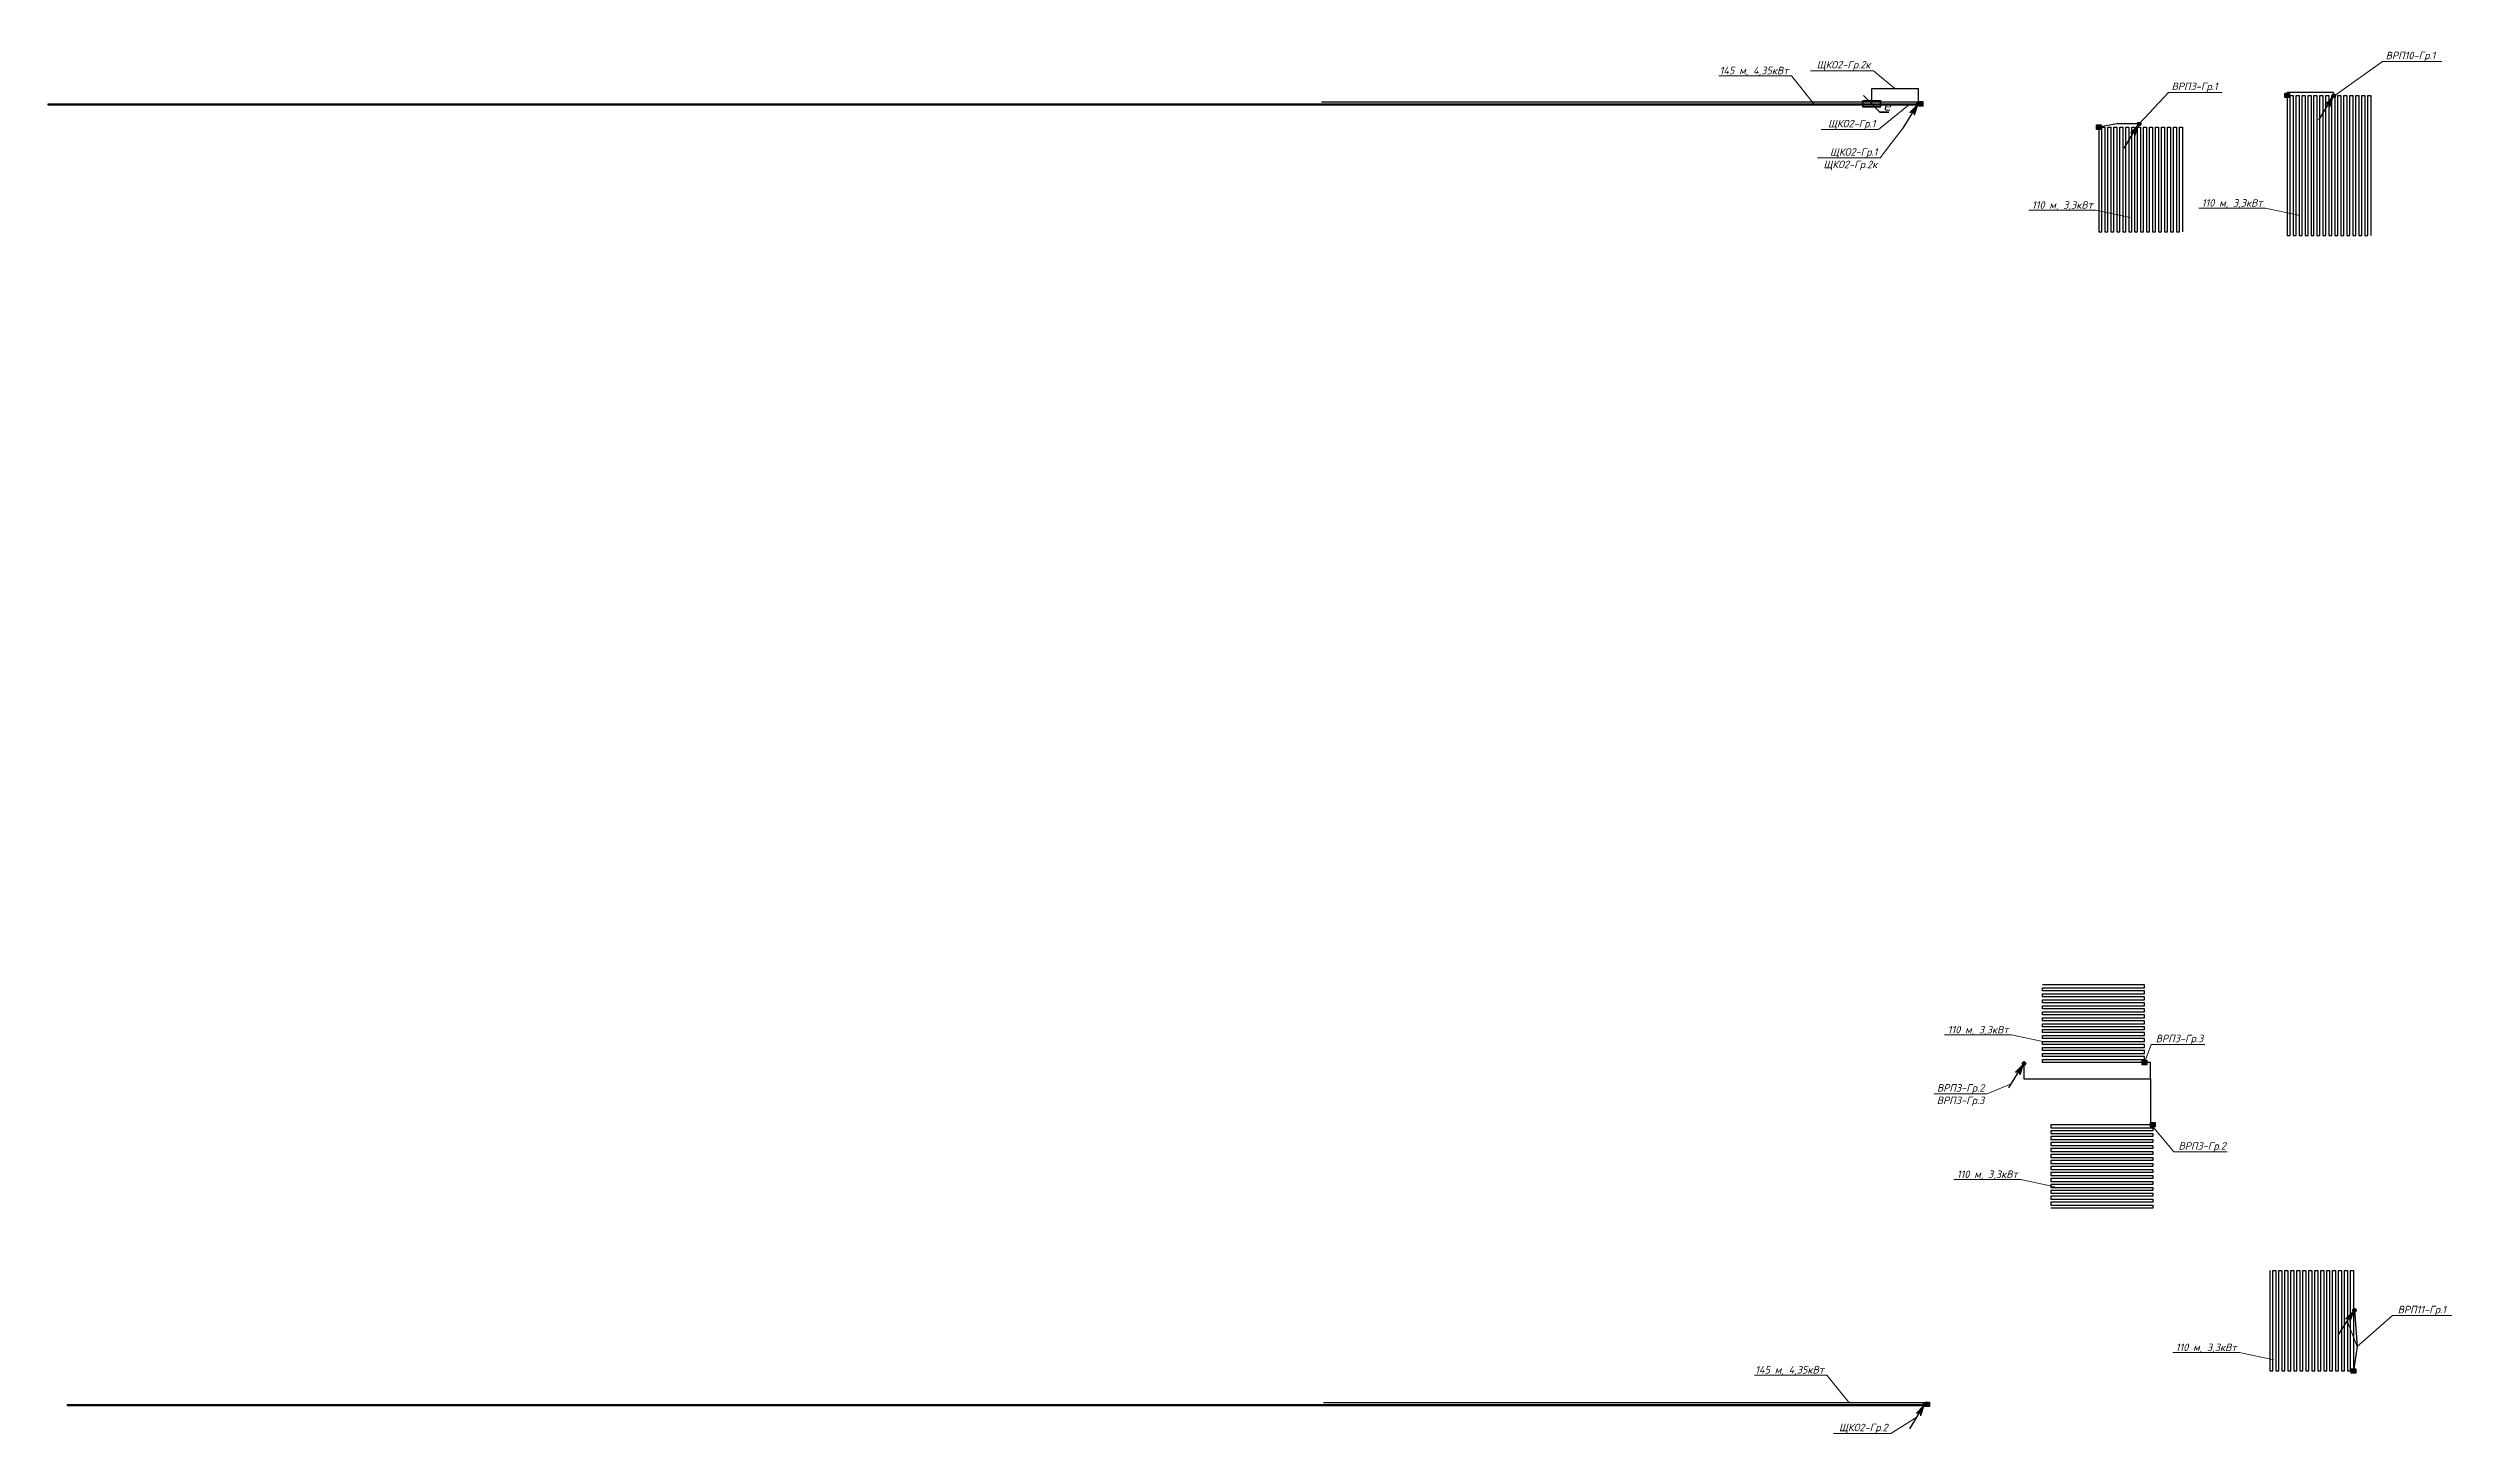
# Model space of a CAD drawing. Header units: millimetres. Extents: x 128978 to 991105, y 88203 to 186654.
# Drawn here: x 841120 to 921656, y 89643 to 136136 of the extents above; entities that cross this region are included whole.
import ezdxf
from ezdxf import colors
from ezdxf.entities.mleader import LeaderData, LeaderLine
from ezdxf.math import Vec2, Vec3

# ---------------------------------------------------------------- set-up
doc = ezdxf.new("R2010")
doc.units = ezdxf.units.MM
for name, color, linetype, lineweight in [('E_В лотку', 5, 'Kabl_in_Lotok', 30), ('E_Обладнання', 3, 'Continuous', 35), ('E_Позначення', 7, 'Continuous', 15), ('E_Розп. мережі', 5, 'Continuous', 30), ('Кабельний обігрів труб', 220, 'Continuous', 30)]:
    doc.layers.add(name, color=color, linetype=linetype, lineweight=lineweight)
doc.styles.add('GOST 2.304', font='isocpeui.ttf')
doc.styles.add('ГОСТ 2.304', font='isocpeui.ttf')
doc.linetypes.add('Kabl_in_Lotok', pattern='A,10,[130,ltypeshp.shx,S=1,R=0,X=0,Y=0],1,[130,ltypeshp.shx,S=1,R=90,X=0,Y=-1],1,[130,ltypeshp.shx,S=1,R=0,X=0,Y=0],10', length=22)

# ---------------------------------------------------------------- blocks, each defined once
blk = doc.blocks.new('*U197')
at = {"lineweight": -2}
h = blk.add_hatch(color=0, dxfattribs=at)
edge = h.paths.add_edge_path()
edge.add_arc((0.1, 0), 1.28, 0, 360)
h = blk.add_hatch(color=0, dxfattribs=at)
h.paths.add_polyline_path([(-0.5, -0.7), (-5.3, -6.2), (-2.9, -5.2)])
h.paths.add_polyline_path([(-0.5, -0.7), (-2.9, -5.2), (-2.4, -7.8)])
at = {"color": 0, "lineweight": -2}
for p, q in [((-9.2, -16.8), (-0.5, -0.7)), ((-0.5, -0.7), (-5.3, -6.2)), ((-5.3, -6.2), (-2.9, -5.2)), ((-2.9, -5.2), (-2.4, -7.8)), ((-0.5, -0.7), (-2.4, -7.8))]:
    blk.add_line(p, q, dxfattribs=at)
at = {"lineweight": -2}
for p, q in [((-0.5, -0.7), (-5.3, -6.2)), ((-5.3, -6.2), (-2.9, -5.2)), ((-2.9, -5.2), (-2.4, -7.8)), ((-0.5, -0.7), (-2.4, -7.8))]:
    blk.add_line(p, q, dxfattribs=at)
at = {"color": 0, "lineweight": -2}
blk.add_circle((0.1, 0), 1.24, dxfattribs=at)
blk = doc.blocks.new('_None')
blk = doc.blocks.new('РК')
at = {"layer": 'Кабельний обігрів труб'}
h = blk.add_hatch(color=70, dxfattribs=at)
h.dxf.hatch_style = 1
h.paths.add_polyline_path([(75, 75), (-75, 75), (-75, -75), (75, -75)])
at = {"layer": 'Кабельний обігрів труб', "color": 70}
blk.add_lwpolyline([(-75, 75), (75, 75), (75, -75), (-75, -75)], close=True, dxfattribs=at)
blk = doc.blocks.new('Датчик вологості')
at = {"color": 0}
blk.add_lwpolyline([(-300, 100), (-300, -100), (300, -100), (300, 100)], close=True, dxfattribs=at)
for points in [[(276, -276), (-276, 276)], [(276, -276), (576, -276)]]:
    blk.add_lwpolyline(points, dxfattribs=at)
at = {"color": 0, "insert": (386, 119), "char_height": 350, "width": 21827.59, "attachment_point": 1, "style": 'GOST 2.304'}
blk.add_mtext('e', dxfattribs=at)

msp = doc.modelspace()

# ---------------------------------------------------------------- block references
at = {"layer": 'E_В лотку', "xscale": 50.00000000000003, "yscale": 50.00000000000003, "zscale": 50.00000000000003, "rotation": 357.0874877686715}
for p in [(911174.4, 133591.5), (903994.3, 90666.9)]:
    msp.add_blockref('*U197', p, dxfattribs=at)
at = {"layer": 'E_Розп. мережі', "xscale": 50.00000000000002, "yscale": 50.00000000000002, "zscale": 50.00000000000002, "rotation": 355.953213338055}
msp.add_blockref('*U197', (918383.7, 93825.5), dxfattribs=at)
at = {"layer": 'Кабельний обігрів труб', "color": 40}
for p in [(916135.2, 134550.2), (909827.1, 133485.4), (911357, 102129.3), (911634.5, 100042.9), (918360.3, 91789.5)]:
    msp.add_blockref('РК', p, dxfattribs=at)

# ---------------------------------------------------------------- leaders
at = {"layer": 'E_Позначення'}
ml = msp.add_multileader_mtext('Standard', dxfattribs=at)
ml.set_content('ЩКО2-Гр.1', color=256, style='ГОСТ 2.304')
ml.set_leader_properties(color=256, linetype='ByLayer', lineweight=-1)
ml.set_arrow_properties(name='NONE')
ml.build(insert=Vec2(0, 0))
ml.multileader.update_dxf_attribs({"has_dogleg": 0, "text_left_attachment_type": 6, "text_right_attachment_type": 6, "dogleg_length": 0, "arrow_head_size": 1})
ctx = ml.context
ctx.base_point, ctx.char_height, ctx.arrow_head_size, ctx.landing_gap_size, ctx.plane_origin = Vec3(900570.6, 133402.1), 250, 1, 100, Vec3(924510, 132295.5)
ctx.left_attachment, ctx.right_attachment, ctx.text_align_type = 6, 6, 2
notes = []
notes.append((ctx, [(1, (1, 1, 0), (902440.7, 133402.1), (-1, 0), 0, [(0, [(903510.7, 134267.4)], 0, [])])]))
ctx.mtext.insert, ctx.mtext.alignment, ctx.mtext.flow_direction = Vec3(902340.7, 133727.1), 3, 5
ctx.mtext.has_bg_fill, ctx.mtext.bg_color, ctx.mtext.bg_scale_factor, ctx.mtext.bg_transparency, ctx.mtext.use_window_bg_color = 1, -1027028792, 1.5, 0, 1
ml = msp.add_multileader_mtext('Standard', dxfattribs=at)
ml.set_content('110 м, 3,3кВт', color=256, style='ГОСТ 2.304')
ml.set_leader_properties(color=256, linetype='ByLayer', lineweight=-1)
ml.set_arrow_properties(name='NONE')
ml.build(insert=Vec2(0, 0))
ml.multileader.update_dxf_attribs({"has_dogleg": 0, "text_left_attachment_type": 6, "text_right_attachment_type": 6, "dogleg_length": 0, "arrow_head_size": 1})
ctx = ml.context
ctx.base_point, ctx.char_height, ctx.arrow_head_size, ctx.landing_gap_size, ctx.plane_origin = Vec3(913115.4, 130769.3), 250, 1, 100, Vec3(937283.2, 128477)
ctx.left_attachment, ctx.right_attachment, ctx.text_align_type = 6, 6, 2
notes.append((ctx, [(1, (1, 1, 0), (915413.5, 130769.3), (-1, 0), 0, [(0, [(916559.7, 130523.6)], 0, [])])]))
ctx.mtext.insert, ctx.mtext.alignment, ctx.mtext.flow_direction = Vec3(915313.5, 131069.3), 3, 5
ctx.mtext.has_bg_fill, ctx.mtext.bg_color, ctx.mtext.bg_scale_factor, ctx.mtext.bg_transparency, ctx.mtext.use_window_bg_color = 1, -1027028792, 1.5, 0, 1
ml = msp.add_multileader_mtext('Standard', dxfattribs=at)
ml.set_content('110 м, 3,3кВт', color=256, style='ГОСТ 2.304')
ml.set_leader_properties(color=256, linetype='ByLayer', lineweight=-1)
ml.set_arrow_properties(name='NONE')
ml.build(insert=Vec2(0, 0))
ml.multileader.update_dxf_attribs({"has_dogleg": 0, "text_left_attachment_type": 6, "text_right_attachment_type": 6, "dogleg_length": 0, "arrow_head_size": 1})
ctx = ml.context
ctx.base_point, ctx.char_height, ctx.arrow_head_size, ctx.landing_gap_size, ctx.plane_origin = Vec3(904603.3, 103052.1), 250, 1, 100, Vec3(928771.1, 100759.8)
ctx.left_attachment, ctx.right_attachment, ctx.text_align_type = 6, 6, 2
notes.append((ctx, [(1, (1, 1, 0), (906901.4, 103052.1), (-1, 0), 0, [(0, [(908047.6, 102806.4)], 0, [])])]))
ctx.mtext.insert, ctx.mtext.alignment, ctx.mtext.flow_direction = Vec3(906801.4, 103352.1), 3, 5
ctx.mtext.has_bg_fill, ctx.mtext.bg_color, ctx.mtext.bg_scale_factor, ctx.mtext.bg_transparency, ctx.mtext.use_window_bg_color = 1, -1027028792, 1.5, 0, 1
ml = msp.add_multileader_mtext('Standard', dxfattribs=at)
ml.set_content('ВРП3-Гр.2\\PВРП3-Гр.3', color=256, style='ГОСТ 2.304')
ml.set_leader_properties(color=256, linetype='ByLayer', lineweight=-1)
ml.set_arrow_properties(name='NONE')
ml.build(insert=Vec2(0, 0))
ml.multileader.update_dxf_attribs({"has_dogleg": 0, "text_left_attachment_type": 6, "text_right_attachment_type": 6, "dogleg_length": 0, "arrow_head_size": 1})
ctx = ml.context
ctx.base_point, ctx.char_height, ctx.arrow_head_size, ctx.landing_gap_size, ctx.plane_origin = Vec3(904242.6, 101077.1), 250, 1, 100, Vec3(929026.5, 100089.1)
ctx.left_attachment, ctx.right_attachment, ctx.text_align_type = 6, 6, 2
notes.append((ctx, [(1, (1, 1, 0), (906090.9, 101077.1), (-1, 0), 0, [(0, [(906895.2, 101416.5)], 0, [])])]))
ctx.mtext.insert, ctx.mtext.alignment, ctx.mtext.flow_direction = Vec3(905990.9, 101402.1), 3, 5
ctx.mtext.has_bg_fill, ctx.mtext.bg_color, ctx.mtext.bg_scale_factor, ctx.mtext.bg_transparency, ctx.mtext.use_window_bg_color = 1, -1027028792, 1.5, 0, 1
ml = msp.add_multileader_mtext('Standard', dxfattribs=at)
ml.set_content('110 м, 3,3кВт', color=256, style='ГОСТ 2.304')
ml.set_leader_properties(color=256, linetype='ByLayer', lineweight=-1)
ml.set_arrow_properties(name='NONE')
ml.build(insert=Vec2(0, 0))
ml.multileader.update_dxf_attribs({"has_dogleg": 0, "text_left_attachment_type": 6, "text_right_attachment_type": 6, "dogleg_length": 0, "arrow_head_size": 1})
ctx = ml.context
ctx.base_point, ctx.char_height, ctx.arrow_head_size, ctx.landing_gap_size, ctx.plane_origin = Vec3(904910.5, 98208), 250, 1, 100, Vec3(929078.3, 95915.7)
ctx.left_attachment, ctx.right_attachment, ctx.text_align_type = 6, 6, 2
notes.append((ctx, [(1, (1, 1, 0), (907208.6, 98208), (-1, 0), 0, [(0, [(908354.8, 97962.4)], 0, [])])]))
ctx.mtext.insert, ctx.mtext.alignment, ctx.mtext.flow_direction = Vec3(907108.6, 98508), 3, 5
ctx.mtext.has_bg_fill, ctx.mtext.bg_color, ctx.mtext.bg_scale_factor, ctx.mtext.bg_transparency, ctx.mtext.use_window_bg_color = 1, -1027028792, 1.5, 0, 1
ml = msp.add_multileader_mtext('Standard', dxfattribs=at)
ml.set_content('110 м, 3,3кВт', color=256, style='ГОСТ 2.304')
ml.set_leader_properties(color=256, linetype='ByLayer', lineweight=-1)
ml.set_arrow_properties(name='NONE')
ml.build(insert=Vec2(0, 0))
ml.multileader.update_dxf_attribs({"has_dogleg": 0, "text_left_attachment_type": 6, "text_right_attachment_type": 6, "dogleg_length": 0, "arrow_head_size": 1})
ctx = ml.context
ctx.base_point, ctx.char_height, ctx.arrow_head_size, ctx.landing_gap_size, ctx.plane_origin = Vec3(912243.4, 92404.9), 250, 1, 100, Vec3(936411.3, 90112.6)
ctx.left_attachment, ctx.right_attachment, ctx.text_align_type = 6, 6, 2
notes.append((ctx, [(1, (1, 1, 0), (914541.5, 92404.9), (-1, 0), 0, [(0, [(915687.7, 92159.2)], 0, [])])]))
ctx.mtext.insert, ctx.mtext.alignment, ctx.mtext.flow_direction = Vec3(914441.5, 92704.9), 3, 5
ctx.mtext.has_bg_fill, ctx.mtext.bg_color, ctx.mtext.bg_scale_factor, ctx.mtext.bg_transparency, ctx.mtext.use_window_bg_color = 1, -1027028792, 1.5, 0, 1
ml = msp.add_multileader_mtext('Standard', dxfattribs=at)
ml.set_content('145 м, 4,35кВт', color=256, style='ГОСТ 2.304')
ml.set_leader_properties(color=256, linetype='ByLayer', lineweight=-1)
ml.set_arrow_properties(name='NONE')
ml.build(insert=Vec2(0, 0))
ml.multileader.update_dxf_attribs({"has_dogleg": 0, "text_left_attachment_type": 6, "text_right_attachment_type": 6, "dogleg_length": 0, "arrow_head_size": 1})
ctx = ml.context
ctx.base_point, ctx.char_height, ctx.arrow_head_size, ctx.landing_gap_size, ctx.plane_origin = Vec3(898138.2, 91651.5), 250, 1, 100, Vec3(922195.5, 88664.2)
ctx.left_attachment, ctx.right_attachment, ctx.text_align_type = 6, 6, 2
notes.append((ctx, [(1, (1, 1, 0), (900719.4, 91651.5), (-1, 0), 0, [(0, [(901472, 90710.8)], 0, [])])]))
ctx.mtext.insert, ctx.mtext.alignment, ctx.mtext.flow_direction = Vec3(900619.4, 91951.5), 3, 5
ctx.mtext.has_bg_fill, ctx.mtext.bg_color, ctx.mtext.bg_scale_factor, ctx.mtext.bg_transparency, ctx.mtext.use_window_bg_color = 1, -1027028792, 1.5, 0, 1
for ctx, leaders in notes:
    for number, flags, end, landing, length, lines in leaders:
        leader = LeaderData()
        leader.index, (leader.has_last_leader_line, leader.has_dogleg_vector, leader.attachment_direction) = number, flags
        leader.last_leader_point, leader.dogleg_vector, leader.dogleg_length = Vec3(end), Vec3(landing), length
        for number, points, colour, breaks in lines:
            line = LeaderLine()
            line.index, line.vertices, line.color, line.breaks = number, Vec3.list(points), colors.encode_raw_color(colour), breaks
            leader.lines.append(line)
        ctx.leaders.append(leader)

# ---------------------------------------------------------------- next in the draw order: linework, layer by layer
at = {"layer": 'Кабельний обігрів труб', "color": 70}
for points in [[(916135.2, 134550.2), (916135.2, 129849.7), (916235.2, 129849.7), (916235.2, 134550.2), (916335.2, 134550.2), (916335.2, 129849.7), (916435.2, 129849.7), (916435.2, 134550.2), (916535.2, 134550.2), (916535.2, 129849.7), (916635.2, 129849.7), (916635.2, 134550.2), (916735.2, 134550.2), (916735.2, 129849.7), (916835.2, 129849.7), (916835.2, 134550.2), (916935.2, 134550.2), (916935.2, 129849.7), (917035.2, 129849.7), (917035.2, 134550.2), (917135.2, 134550.2), (917135.2, 129849.7), (917235.2, 129849.7), (917235.2, 134550.2), (917335.2, 134550.2), (917335.2, 129849.7), (917435.2, 129849.7), (917435.2, 134550.2), (917535.2, 134550.2), (917535.2, 129849.7), (917635.2, 129849.7), (917635.2, 134550.2), (917735.2, 134550.2), (917735.2, 129849.7), (917835.2, 129849.7), (917835.2, 134550.2), (917935.2, 134550.2), (917935.2, 129849.7), (918035.2, 129849.7), (918035.2, 134550.2), (918135.2, 134550.2), (918135.2, 129849.7), (918235.2, 129849.7), (918235.2, 134550.2), (918335.2, 134550.2), (918335.2, 129849.7), (918435.2, 129849.7), (918435.2, 134550.2), (918535.2, 134550.2), (918535.2, 129849.7), (918635.2, 129849.7), (918635.2, 134550.2), (918735.2, 134550.2), (918735.2, 129849.7), (918835.2, 129849.7), (918835.2, 134550.2), (918935.2, 134550.2), (918935.2, 129849.7)], [(903780.8, 134217.4), (841120, 134217.4), (841120, 134267.4), (903780.8, 134267.4), (903780.8, 134317.4), (883780.8, 134317.4)], [(911357, 102129.3), (907940.4, 102129.3), (907940.4, 102229.3), (911357, 102229.3), (911357, 102329.3), (907940.4, 102329.3), (907940.4, 102429.3), (911357, 102429.3), (911357, 102529.3), (907940.4, 102529.3), (907940.4, 102629.3), (911357, 102629.3), (911357, 102729.3), (907940.4, 102729.3), (907940.4, 102829.3), (911357, 102829.3), (911357, 102929.3), (907940.4, 102929.3), (907940.4, 103029.3), (911357, 103029.3), (911357, 103129.3), (907940.4, 103129.3), (907940.4, 103229.3), (911357, 103229.3), (911357, 103329.3), (907940.4, 103329.3), (907940.4, 103429.3), (911357, 103429.3), (911357, 103529.3), (907940.4, 103529.3), (907940.4, 103629.3), (911357, 103629.3), (911357, 103729.3), (907940.4, 103729.3), (907940.4, 103829.3), (911357, 103829.3), (911357, 103929.3), (907940.4, 103929.3), (907940.4, 104029.3), (911357, 104029.3), (911357, 104129.3), (907940.4, 104129.3), (907940.4, 104229.3), (911357, 104229.3), (911357, 104329.3), (907940.4, 104329.3), (907940.4, 104429.3), (911357, 104429.3), (911357, 104529.3), (907940.4, 104529.3), (907940.4, 104629.3), (911357, 104629.3), (911357, 104729.3), (907940.4, 104729.3)], [(911634.5, 100042.9), (908220.4, 100042.9), (908220.4, 99942.9), (911634.5, 99942.9), (911634.5, 99842.9), (908220.4, 99842.9), (908220.4, 99742.9), (911634.5, 99742.9), (911634.5, 99642.9), (908220.4, 99642.9), (908220.4, 99542.9), (911634.5, 99542.9), (911634.5, 99442.9), (908220.4, 99442.9), (908220.4, 99342.9), (911634.5, 99342.9), (911634.5, 99242.9), (908220.4, 99242.9), (908220.4, 99142.9), (911634.5, 99142.9), (911634.5, 99042.9), (908220.4, 99042.9), (908220.4, 98942.9), (911634.5, 98942.9), (911634.5, 98842.9), (908220.4, 98842.9), (908220.4, 98742.9), (911634.5, 98742.9), (911634.5, 98642.9), (908220.4, 98642.9), (908220.4, 98542.9), (911634.5, 98542.9), (911634.5, 98442.9), (908220.4, 98442.9), (908220.4, 98342.9), (911634.5, 98342.9), (911634.5, 98242.9), (908220.4, 98242.9), (908220.4, 98142.9), (911634.5, 98142.9), (911634.5, 98042.9), (908220.4, 98042.9), (908220.4, 97942.9), (911634.5, 97942.9), (911634.5, 97842.9), (908220.4, 97842.9), (908220.4, 97742.9), (911634.5, 97742.9), (911634.5, 97642.9), (908220.4, 97642.9), (908220.4, 97542.9), (911634.5, 97542.9), (911634.5, 97442.9), (908220.4, 97442.9), (908220.4, 97342.9), (911634.5, 97342.9), (911634.5, 97242.9), (908220.4, 97242.9)], [(915560.3, 95154.6), (915560.3, 91789.5), (915660.3, 91789.5), (915660.3, 95154.6), (915760.3, 95154.6), (915760.3, 91789.5), (915860.3, 91789.5), (915860.3, 95154.6), (915960.3, 95154.6), (915960.3, 91789.5), (916060.3, 91789.5), (916060.3, 95154.6), (916160.3, 95154.6), (916160.3, 91789.5), (916260.3, 91789.5), (916260.3, 95154.6), (916360.3, 95154.6), (916360.3, 91789.5), (916460.3, 91789.5), (916460.3, 95154.6), (916560.3, 95154.6), (916560.3, 91789.5), (916660.3, 91789.5), (916660.3, 95154.6), (916760.3, 95154.6), (916760.3, 91789.5), (916860.3, 91789.5), (916860.3, 95154.6), (916960.3, 95154.6), (916960.3, 91789.5), (917060.3, 91789.5), (917060.3, 95154.6), (917160.3, 95154.6), (917160.3, 91789.5), (917260.3, 91789.5), (917260.3, 95154.6), (917360.3, 95154.6), (917360.3, 91789.5), (917460.3, 91789.5), (917460.3, 95154.6), (917560.3, 95154.6), (917560.3, 91789.5), (917660.3, 91789.5), (917660.3, 95154.6), (917760.3, 95154.6), (917760.3, 91789.5), (917860.3, 91789.5), (917860.3, 95154.6), (917960.3, 95154.6), (917960.3, 91789.5), (918060.3, 91789.5), (918060.3, 95154.6), (918160.3, 95154.6), (918160.3, 91789.5), (918260.3, 91789.5), (918260.3, 95154.6), (918360.3, 95154.6), (918360.3, 91789.5)]]:
    msp.add_lwpolyline(points, dxfattribs=at)

# ---------------------------------------------------------------- next in the draw order: block references
at = {"layer": 'E_В лотку', "xscale": 50.00000000000003, "yscale": 50.00000000000003, "zscale": 50.00000000000003, "rotation": 357.0874877686715}
msp.add_blockref('*U197', (903775.3, 134267.8), dxfattribs=at)
at = {"layer": 'E_Обладнання'}
msp.add_blockref('Датчик вологості', (902215.6, 134267.4), dxfattribs=at)
at = {"layer": 'E_Розп. мережі', "xscale": 50.00000000000003, "yscale": 50.00000000000003, "zscale": 50.00000000000003, "rotation": 357.0874877686715}
msp.add_blockref('*U197', (907314.7, 102095.7), dxfattribs=at)
at = {"layer": 'Кабельний обігрів труб', "color": 40}
msp.add_blockref('РК', (903855.8, 134267.4), dxfattribs=at)

# ---------------------------------------------------------------- next in the draw order: leaders
at = {"layer": 'E_Позначення'}
ml = msp.add_multileader_mtext('Standard', dxfattribs=at)
ml.set_content('ВРП3-Гр.1', color=256, style='ГОСТ 2.304')
ml.set_leader_properties(color=256, linetype='ByLayer', lineweight=-1)
ml.set_arrow_properties(name='NONE')
ml.build(insert=Vec2(0, 0))
ml.multileader.update_dxf_attribs({"has_dogleg": 0, "text_left_attachment_type": 6, "text_right_attachment_type": 6, "dogleg_length": 0, "arrow_head_size": 1})
ctx = ml.context
ctx.base_point, ctx.char_height, ctx.arrow_head_size, ctx.landing_gap_size, ctx.plane_origin = Vec3(912162.8, 134651.1), 250, 1, 100, Vec3(931594.8, 131007)
ctx.left_attachment, ctx.right_attachment = 6, 6
notes = []
notes.append((ctx, [(0, (1, 1, 0), (912162.8, 134651.1), (1, 0), 0, [(0, [(911179.9, 133591.2)], 0, [])])]))
ctx.mtext.insert, ctx.mtext.flow_direction = Vec3(912262.8, 134976.1), 5
ctx.mtext.has_bg_fill, ctx.mtext.bg_color, ctx.mtext.bg_scale_factor, ctx.mtext.bg_transparency, ctx.mtext.use_window_bg_color = 1, -1027028792, 1.5, 0, 1
ml = msp.add_multileader_mtext('Standard', dxfattribs=at)
ml.set_content('ЩКО2-Гр.2', color=256, style='ГОСТ 2.304')
ml.set_leader_properties(color=256, linetype='ByLayer', lineweight=-1)
ml.set_arrow_properties(name='NONE')
ml.build(insert=Vec2(0, 0))
ml.multileader.update_dxf_attribs({"has_dogleg": 0, "text_left_attachment_type": 6, "text_right_attachment_type": 6, "dogleg_length": 0, "arrow_head_size": 1})
ctx = ml.context
ctx.base_point, ctx.char_height, ctx.arrow_head_size, ctx.landing_gap_size, ctx.plane_origin = Vec3(900943, 89693), 250, 1, 100, Vec3(924723.4, 88694.9)
ctx.left_attachment, ctx.right_attachment, ctx.text_align_type = 6, 6, 2
notes.append((ctx, [(1, (1, 1, 0), (902853.7, 89693), (-1, 0), 0, [(0, [(903729.7, 90241.2)], 0, [])])]))
ctx.mtext.insert, ctx.mtext.alignment, ctx.mtext.flow_direction = Vec3(902753.7, 90018), 3, 5
ctx.mtext.has_bg_fill, ctx.mtext.bg_color, ctx.mtext.bg_scale_factor, ctx.mtext.bg_transparency, ctx.mtext.use_window_bg_color = 1, -1027028792, 1.5, 0, 1
for ctx, leaders in notes:
    for number, flags, end, landing, length, lines in leaders:
        leader = LeaderData()
        leader.index, (leader.has_last_leader_line, leader.has_dogleg_vector, leader.attachment_direction) = number, flags
        leader.last_leader_point, leader.dogleg_vector, leader.dogleg_length = Vec3(end), Vec3(landing), length
        for number, points, colour, breaks in lines:
            line = LeaderLine()
            line.index, line.vertices, line.color, line.breaks = number, Vec3.list(points), colors.encode_raw_color(colour), breaks
            leader.lines.append(line)
        ctx.leaders.append(leader)

# ---------------------------------------------------------------- next in the draw order: linework, layer by layer
at = {"layer": 'E_Розп. мережі'}
msp.add_lwpolyline([(911179.9, 133591.2), (910432.7, 133590.1), (909827.1, 133485.4)], dxfattribs=at)
at = {"layer": 'Кабельний обігрів труб', "color": 70}
for points in [[(909827.1, 133485.4), (909827.1, 129977.4), (909927.1, 129977.4), (909927.1, 133485.4), (910027.1, 133485.4), (910027.1, 129977.4), (910127.1, 129977.4), (910127.1, 133485.4), (910227.1, 133485.4), (910227.1, 129977.4), (910327.1, 129977.4), (910327.1, 133485.4), (910427.1, 133485.4), (910427.1, 129977.4), (910527.1, 129977.4), (910527.1, 133485.4), (910627.1, 133485.4), (910627.1, 129977.4), (910727.1, 129977.4), (910727.1, 133485.4), (910827.1, 133485.4), (910827.1, 129977.4), (910927.1, 129977.4), (910927.1, 133485.4), (911027.1, 133485.4), (911027.1, 129977.4), (911127.1, 129977.4), (911127.1, 133485.4), (911227.1, 133485.4), (911227.1, 129977.4), (911327.1, 129977.4), (911327.1, 133485.4), (911427.1, 133485.4), (911427.1, 129977.4), (911527.1, 129977.4), (911527.1, 133485.4), (911627.1, 133485.4), (911627.1, 129977.4), (911727.1, 129977.4), (911727.1, 133485.4), (911827.1, 133485.4), (911827.1, 129977.4), (911927.1, 129977.4), (911927.1, 133485.4), (912027.1, 133485.4), (912027.1, 129977.4), (912127.1, 129977.4), (912127.1, 133485.4), (912227.1, 133485.4), (912227.1, 129977.4), (912327.1, 129977.4), (912327.1, 133485.4), (912427.1, 133485.4), (912427.1, 129977.4), (912527.1, 129977.4), (912527.1, 133485.4), (912627.1, 133485.4), (912627.1, 129977.4)], [(903999.8, 90616.6), (841769.3, 90616.6), (841769.3, 90666.6), (903999.8, 90666.6), (903999.8, 90716.6), (883849.8, 90716.6)]]:
    msp.add_lwpolyline(points, dxfattribs=at)

# ---------------------------------------------------------------- next in the draw order: block references
at = {"layer": 'Кабельний обігрів труб', "color": 40}
msp.add_blockref('РК', (904074.8, 90666.6), dxfattribs=at)

# ---------------------------------------------------------------- next in the draw order: leaders
at = {"layer": 'E_Позначення'}
ml = msp.add_multileader_mtext('Standard', dxfattribs=at)
ml.set_content('ВРП10-Гр.1', color=256, style='ГОСТ 2.304')
ml.set_leader_properties(color=256, linetype='ByLayer', lineweight=-1)
ml.set_arrow_properties(name='NONE')
ml.build(insert=Vec2(0, 0))
ml.multileader.update_dxf_attribs({"has_dogleg": 0, "text_left_attachment_type": 6, "text_right_attachment_type": 6, "dogleg_length": 0, "arrow_head_size": 1})
ctx = ml.context
ctx.base_point, ctx.char_height, ctx.arrow_head_size, ctx.landing_gap_size, ctx.plane_origin = Vec3(919335.6, 135685.9), 250, 1, 100, Vec3(938458.7, 132493.8)
ctx.left_attachment, ctx.right_attachment = 6, 6
notes = []
notes.append((ctx, [(0, (1, 1, 0), (919335.6, 135685.9), (1, 0), 0, [(0, [(917735.2, 134540.4)], 0, [])])]))
ctx.mtext.insert, ctx.mtext.flow_direction = Vec3(919435.6, 136010.9), 5
ctx.mtext.has_bg_fill, ctx.mtext.bg_color, ctx.mtext.bg_scale_factor, ctx.mtext.bg_transparency, ctx.mtext.use_window_bg_color = 1, -1027028792, 1.5, 0, 1
ml = msp.add_multileader_mtext('Standard', dxfattribs=at)
ml.set_content('ЩКО2-Гр.2к', color=256, style='ГОСТ 2.304')
ml.set_leader_properties(color=256, linetype='ByLayer', lineweight=-1)
ml.set_arrow_properties(name='NONE')
ml.build(insert=Vec2(0, 0))
ml.multileader.update_dxf_attribs({"has_dogleg": 0, "text_left_attachment_type": 6, "text_right_attachment_type": 6, "dogleg_length": 0, "arrow_head_size": 1})
ctx = ml.context
ctx.base_point, ctx.char_height, ctx.arrow_head_size, ctx.landing_gap_size, ctx.plane_origin = Vec3(900167.9, 135375.9), 250, 1, 100, Vec3(926159.5, 125354.7)
ctx.left_attachment, ctx.right_attachment, ctx.text_align_type = 6, 6, 2
notes.append((ctx, [(1, (1, 1, 0), (902277, 135375.9), (-1, 0), 0, [(0, [(902998.2, 134767.4)], 0, [])])]))
ctx.mtext.insert, ctx.mtext.alignment, ctx.mtext.flow_direction = Vec3(902177, 135700.9), 3, 5
ctx.mtext.has_bg_fill, ctx.mtext.bg_color, ctx.mtext.bg_scale_factor, ctx.mtext.bg_transparency, ctx.mtext.use_window_bg_color = 1, -1027028792, 1.5, 0, 1
ml = msp.add_multileader_mtext('Standard', dxfattribs=at)
ml.set_content('ЩКО2-Гр.1\\PЩКО2-Гр.2к', color=256, style='ГОСТ 2.304')
ml.set_leader_properties(color=256, linetype='ByLayer', lineweight=-1)
ml.set_arrow_properties(name='NONE')
ml.build(insert=Vec2(0, 0))
ml.multileader.update_dxf_attribs({"has_dogleg": 0, "text_left_attachment_type": 6, "text_right_attachment_type": 6, "dogleg_length": 0, "arrow_head_size": 1})
ctx = ml.context
ctx.base_point, ctx.char_height, ctx.arrow_head_size, ctx.landing_gap_size, ctx.plane_origin = Vec3(900396.7, 132450.1), 250, 1, 100, Vec3(924927.2, 130194.7)
ctx.left_attachment, ctx.right_attachment, ctx.text_align_type = 6, 6, 2
notes.append((ctx, [(1, (1, 1, 0), (902505.7, 132450.1), (-1, 0), 0, [(0, [(903335.6, 133555.7)], 0, [])])]))
ctx.mtext.insert, ctx.mtext.alignment, ctx.mtext.flow_direction = Vec3(902405.7, 132775.1), 3, 5
ctx.mtext.has_bg_fill, ctx.mtext.bg_color, ctx.mtext.bg_scale_factor, ctx.mtext.bg_transparency, ctx.mtext.use_window_bg_color = 1, -1027028792, 1.5, 0, 1
ml = msp.add_multileader_mtext('Standard', dxfattribs=at)
ml.set_content('ВРП3-Гр.3', color=256, style='ГОСТ 2.304')
ml.set_leader_properties(color=256, linetype='ByLayer', lineweight=-1)
ml.set_arrow_properties(name='NONE')
ml.build(insert=Vec2(0, 0))
ml.multileader.update_dxf_attribs({"has_dogleg": 0, "text_left_attachment_type": 6, "text_right_attachment_type": 6, "dogleg_length": 0, "arrow_head_size": 1})
ctx = ml.context
ctx.base_point, ctx.char_height, ctx.arrow_head_size, ctx.landing_gap_size, ctx.plane_origin = Vec3(911577.8, 102732.7), 250, 1, 100, Vec3(930041.9, 100791.6)
ctx.left_attachment, ctx.right_attachment, ctx.text_align_type = 6, 6, 2
notes.append((ctx, [(0, (1, 1, 0), (911577.8, 102732.7), (1, 0), 0, [(0, [(911357, 102129.3)], 0, [])])]))
ctx.mtext.insert, ctx.mtext.alignment, ctx.mtext.flow_direction = Vec3(913325.9, 103057.7), 3, 5
ctx.mtext.has_bg_fill, ctx.mtext.bg_color, ctx.mtext.bg_scale_factor, ctx.mtext.bg_transparency, ctx.mtext.use_window_bg_color = 1, -1027028792, 1.5, 0, 1
ml = msp.add_multileader_mtext('Standard', dxfattribs=at)
ml.set_content('ВРП3-Гр.2', color=256, style='ГОСТ 2.304')
ml.set_leader_properties(color=256, linetype='ByLayer', lineweight=-1)
ml.set_arrow_properties(name='NONE')
ml.build(insert=Vec2(0, 0))
ml.multileader.update_dxf_attribs({"has_dogleg": 0, "text_left_attachment_type": 6, "text_right_attachment_type": 6, "dogleg_length": 0, "arrow_head_size": 1})
ctx = ml.context
ctx.base_point, ctx.char_height, ctx.arrow_head_size, ctx.landing_gap_size, ctx.plane_origin = Vec3(912335.5, 99130.7), 250, 1, 100, Vec3(930180.7, 99748.4)
ctx.left_attachment, ctx.right_attachment, ctx.text_align_type = 6, 6, 2
notes.append((ctx, [(0, (1, 1, 0), (912335.5, 99130.7), (1, 0), 0, [(0, [(911559.5, 100077.5)], 0, [])])]))
ctx.mtext.insert, ctx.mtext.alignment, ctx.mtext.flow_direction = Vec3(914083.8, 99455.7), 3, 5
ctx.mtext.has_bg_fill, ctx.mtext.bg_color, ctx.mtext.bg_scale_factor, ctx.mtext.bg_transparency, ctx.mtext.use_window_bg_color = 1, -1027028792, 1.5, 0, 1
ml = msp.add_multileader_mtext('Standard', dxfattribs=at)
ml.set_content('ВРП11-Гр.1', color=256, style='ГОСТ 2.304')
ml.set_leader_properties(color=256, linetype='ByLayer', lineweight=-1)
ml.set_arrow_properties(name='NONE')
ml.build(insert=Vec2(0, 0))
ml.multileader.update_dxf_attribs({"has_dogleg": 0, "text_left_attachment_type": 6, "text_right_attachment_type": 6, "dogleg_length": 0, "arrow_head_size": 1})
ctx = ml.context
ctx.base_point, ctx.char_height, ctx.arrow_head_size, ctx.landing_gap_size, ctx.plane_origin = Vec3(919669.5, 93646.9), 250, 1, 100, Vec3(940212.5, 91200.8)
ctx.left_attachment, ctx.right_attachment, ctx.text_align_type = 6, 6, 2
notes.append((ctx, [(0, (1, 1, 0), (919669.5, 93646.9), (1, 0), 0, [(1, [(918149.5, 93465.6), (918487.4, 92606.3)], 0, [])])]))
ctx.mtext.insert, ctx.mtext.alignment, ctx.mtext.flow_direction = Vec3(921454.7, 93971.9), 3, 5
ctx.mtext.has_bg_fill, ctx.mtext.bg_color, ctx.mtext.bg_scale_factor, ctx.mtext.bg_transparency, ctx.mtext.use_window_bg_color = 1, -1027028792, 1.5, 0, 1
for ctx, leaders in notes:
    for number, flags, end, landing, length, lines in leaders:
        leader = LeaderData()
        leader.index, (leader.has_last_leader_line, leader.has_dogleg_vector, leader.attachment_direction) = number, flags
        leader.last_leader_point, leader.dogleg_vector, leader.dogleg_length = Vec3(end), Vec3(landing), length
        for number, points, colour, breaks in lines:
            line = LeaderLine()
            line.index, line.vertices, line.color, line.breaks = number, Vec3.list(points), colors.encode_raw_color(colour), breaks
            leader.lines.append(line)
        ctx.leaders.append(leader)

# ---------------------------------------------------------------- next in the draw order: linework, layer by layer
at = {"layer": 'E_В лотку', "ltscale": 100}
for points in [[(907316.6, 102097.6), (907316.6, 101577.3), (911562.8, 101577.3), (911562.8, 100042.9), (911634.5, 100042.9)], [(911562.8, 101577.3), (911562.8, 102129.4), (911357, 102129.3)]]:
    msp.add_lwpolyline(points, dxfattribs=at)
at = {"layer": 'E_В лотку', "color": 3, "ltscale": 80}
msp.add_lwpolyline([(918389.3, 93825), (918487.4, 92606.3), (918360.3, 91789.5)], dxfattribs=at)
at = {"layer": 'E_Розп. мережі'}
for points in [[(903780.8, 134267.4), (903780.8, 134767.4), (902215.6, 134767.4), (902215.6, 134267.4)], [(917685.2, 134550.2), (917685.2, 134647.7), (916136.5, 134647.7), (916135.2, 134550.2)]]:
    msp.add_lwpolyline(points, dxfattribs=at)

# ---------------------------------------------------------------- next in the draw order: block references
at = {"layer": 'E_Розп. мережі', "xscale": 50.00000000000003, "yscale": 50.00000000000003, "zscale": 50.00000000000003, "rotation": 357.0874877686715}
msp.add_blockref('*U197', (917694.3, 134536.1), dxfattribs=at)

# ---------------------------------------------------------------- next in the draw order: leaders
at = {"layer": 'E_Позначення'}
ml = msp.add_multileader_mtext('Standard', dxfattribs=at)
ml.set_content('145 м, 4,35кВт', color=256, style='ГОСТ 2.304')
ml.set_leader_properties(color=256, linetype='ByLayer', lineweight=-1)
ml.set_arrow_properties(name='NONE')
ml.build(insert=Vec2(0, 0))
ml.multileader.update_dxf_attribs({"has_dogleg": 0, "text_left_attachment_type": 6, "text_right_attachment_type": 6, "dogleg_length": 0, "arrow_head_size": 1})
ctx = ml.context
ctx.base_point, ctx.char_height, ctx.arrow_head_size, ctx.landing_gap_size, ctx.plane_origin = Vec3(896946.9, 135208.1), 250, 1, 100, Vec3(921004.3, 132220.8)
ctx.left_attachment, ctx.right_attachment, ctx.text_align_type = 6, 6, 2
notes = []
notes.append((ctx, [(1, (1, 1, 0), (899528.2, 135208.1), (-1, 0), 0, [(0, [(900280.8, 134267.4)], 0, [])])]))
ctx.mtext.insert, ctx.mtext.alignment, ctx.mtext.flow_direction = Vec3(899428.2, 135508.1), 3, 5
ctx.mtext.has_bg_fill, ctx.mtext.bg_color, ctx.mtext.bg_scale_factor, ctx.mtext.bg_transparency, ctx.mtext.use_window_bg_color = 1, -1027028792, 1.5, 0, 1
ml = msp.add_multileader_mtext('Standard', dxfattribs=at)
ml.set_content('110 м, 3,3кВт', color=256, style='ГОСТ 2.304')
ml.set_leader_properties(color=256, linetype='ByLayer', lineweight=-1)
ml.set_arrow_properties(name='NONE')
ml.build(insert=Vec2(0, 0))
ml.multileader.update_dxf_attribs({"has_dogleg": 0, "text_left_attachment_type": 6, "text_right_attachment_type": 6, "dogleg_length": 0, "arrow_head_size": 1})
ctx = ml.context
ctx.base_point, ctx.char_height, ctx.arrow_head_size, ctx.landing_gap_size, ctx.plane_origin = Vec3(907427, 130699.8), 250, 1, 100, Vec3(931594.8, 128407.5)
ctx.left_attachment, ctx.right_attachment, ctx.text_align_type = 6, 6, 2
notes.append((ctx, [(1, (1, 1, 0), (909725.1, 130699.8), (-1, 0), 0, [(0, [(910871.3, 130454.1)], 0, [])])]))
ctx.mtext.insert, ctx.mtext.alignment, ctx.mtext.flow_direction = Vec3(909625.1, 130999.8), 3, 5
ctx.mtext.has_bg_fill, ctx.mtext.bg_color, ctx.mtext.bg_scale_factor, ctx.mtext.bg_transparency, ctx.mtext.use_window_bg_color = 1, -1027028792, 1.5, 0, 1
for ctx, leaders in notes:
    for number, flags, end, landing, length, lines in leaders:
        leader = LeaderData()
        leader.index, (leader.has_last_leader_line, leader.has_dogleg_vector, leader.attachment_direction) = number, flags
        leader.last_leader_point, leader.dogleg_vector, leader.dogleg_length = Vec3(end), Vec3(landing), length
        for number, points, colour, breaks in lines:
            line = LeaderLine()
            line.index, line.vertices, line.color, line.breaks = number, Vec3.list(points), colors.encode_raw_color(colour), breaks
            leader.lines.append(line)
        ctx.leaders.append(leader)

doc.saveas('drawing.dxf')
